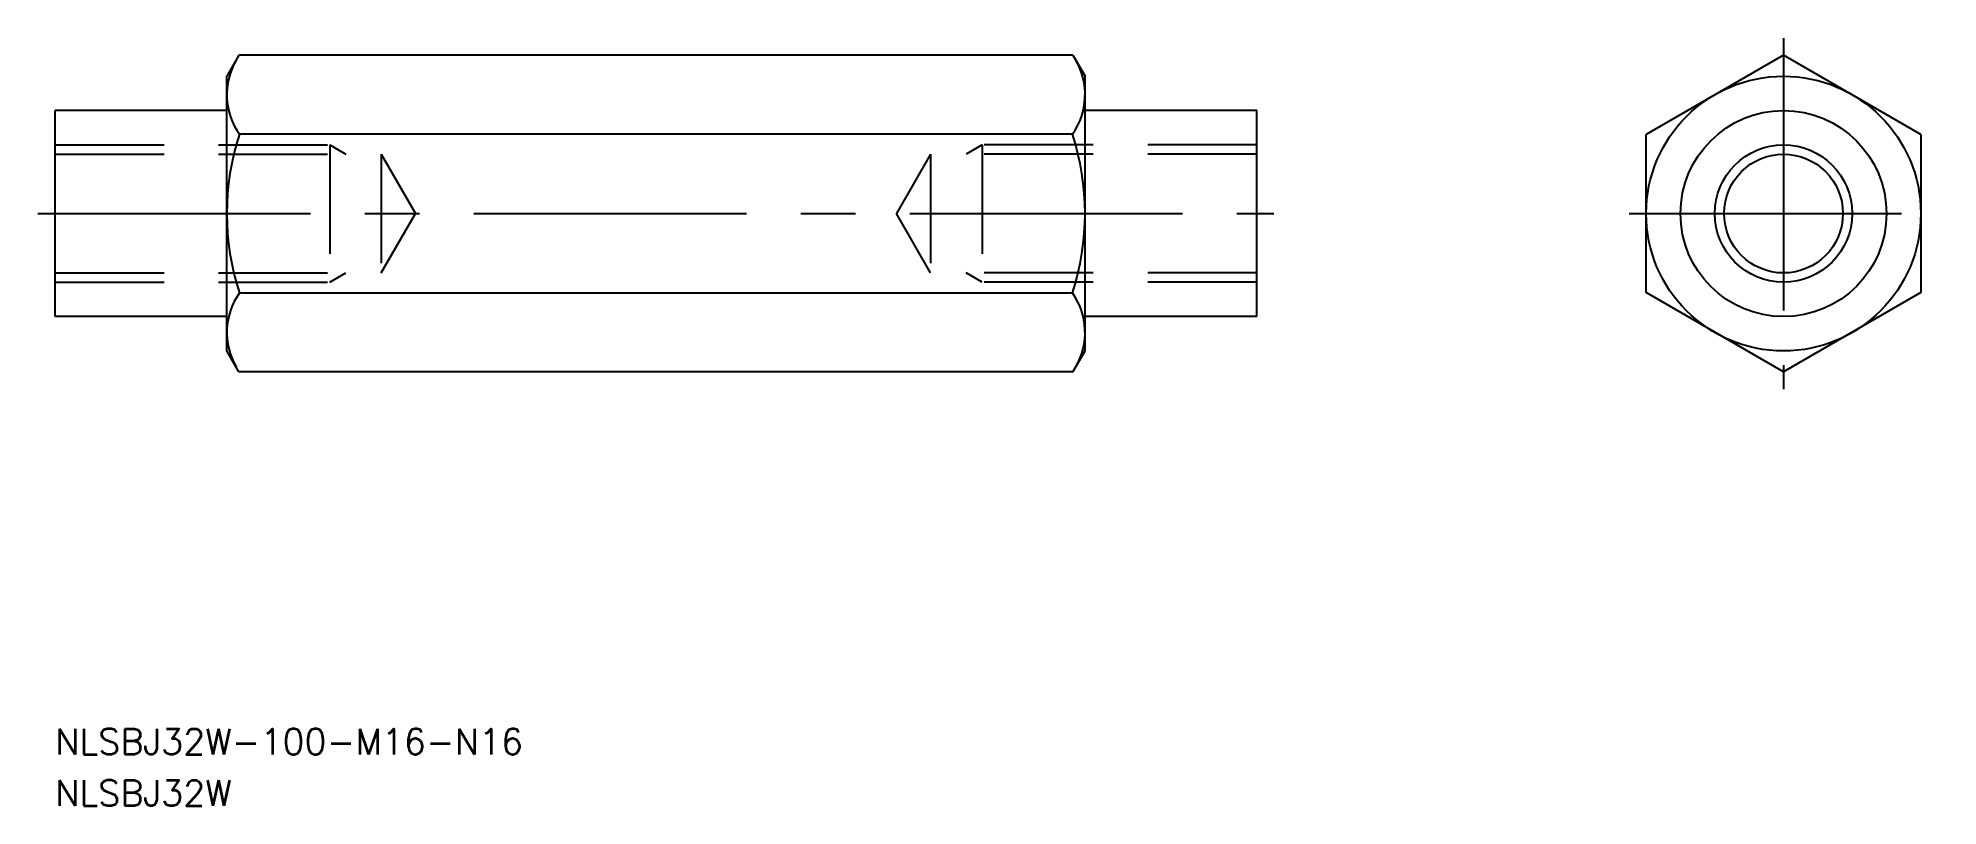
# Model space of a CAD drawing. Extents: x -2 to 219, y -69 to 20.
import ezdxf

# ---------------------------------------------------------------- set-up
doc = ezdxf.new("R2010")
doc.units = 0
doc.linetypes.add('CENTER', pattern=[50.8, 31.75, -6.35, 6.35, -6.35])
doc.linetypes.add('DASHED', pattern=[19.05, 12.7, -6.35])
doc.layers.get('0').update_dxf_attribs({"linetype": 'CONTINUOUS'})
doc.layers.add('CENTER', color=1, linetype='CONTINUOUS')
doc.styles.get("Standard").update_dxf_attribs({"font": 'txt.shx', "height": 3, "bigfont": 'bigfont.shx'})

# ---------------------------------------------------------------- blocks, each defined once
blk = doc.blocks.new('*U2')
at = {"color": 7, "linetype": 'CONTINUOUS'}
blk.add_text('NLSBJ32W-100-M16-N16', height=3, dxfattribs=at).set_placement((0, -63))
blk = doc.blocks.new('*U3')
at = {"color": 7, "linetype": 'CONTINUOUS'}
blk.add_text('NLSBJ32W', height=3, dxfattribs=at).set_placement((0, -69))

msp = doc.modelspace()

# ---------------------------------------------------------------- linework, layer by layer
at = {"color": 7, "linetype": 'CONTINUOUS'}
for p, q in [((21.41, 18.45), (20, 16)), ((118.59, 18.45), (21.41, 18.45)), ((118.59, 18.45), (120, 16)), ((201.38, 18.45), (185.38, 9.21)), ((217.38, 9.21), (201.38, 18.45)), ((20, -16), (20, 16)), ((120, -16), (120, 16)), ((0, -12), (0, 12)), ((20, 12), (0, 12)), ((140, 12), (120, 12)), ((140, -12), (140, 12)), ((118.53, 9.24), (21.47, 9.24)), ((185.38, -9.21), (185.38, 9.21)), ((217.38, 9.21), (217.38, -9.21)), ((21.47, -9.24), (118.53, -9.24)), ((201.38, -18.45), (185.38, -9.21)), ((217.38, -9.21), (201.38, -18.45)), ((20, -12), (0, -12)), ((140, -12), (120, -12)), ((21.41, -18.45), (20, -16)), ((118.59, -18.45), (120, -16)), ((118.59, -18.45), (21.41, -18.45))]:
    msp.add_line(p, q, dxfattribs=at)
at = {"color": 3, "linetype": 'DASHED'}
for p, q in [((0, 8), (32, 8)), ((0, 6.92), (38, 6.92)), ((32, 8), (32, -8)), ((32, 8), (33.87, 6.92)), ((38, 6.92), (38, -6.92)), ((38, 6.92), (41.99, 0)), ((102, 6.92), (98.01, 0)), ((102, 6.92), (102, -6.92)), ((140, 6.92), (102, 6.92)), ((108, 8), (106.13, 6.92)), ((108, 8), (108, -8)), ((140, 8), (108, 8)), ((38, -6.92), (41.99, 0)), ((102, -6.92), (98.01, 0)), ((0, -6.92), (38, -6.92)), ((0, -8), (32, -8)), ((32, -8), (33.87, -6.92)), ((140, -6.92), (102, -6.92)), ((108, -8), (106.13, -6.92)), ((140, -8), (108, -8))]:
    msp.add_line(p, q, dxfattribs=at)
at = {"color": 7, "linetype": 'CONTINUOUS'}
for radius in [16, 12, 6.92]:
    msp.add_circle((201.38, 0), radius, dxfattribs=at)
at = {"color": 3, "linetype": 'CONTINUOUS'}
msp.add_circle((201.38, 0), 8, dxfattribs=at)
at = {"color": 7, "linetype": 'CONTINUOUS'}
for centre, radius, start, end in [((28, 13.86), 8, 150, 215.2644), ((112, 13.86), 8, 324.7356, 30), ((49.8, 0), 29.8, 161.9403, 198.0597), ((90.2, 0), 29.8, 341.9403, 18.0597), ((28, -13.86), 8, 144.7356, 210), ((112, -13.86), 8, 330, 35.2644)]:
    msp.add_arc(centre, radius, start, end, dxfattribs=at)
at = {"layer": 'CENTER', "color": 1, "linetype": 'CENTER'}
for p, q in [((201.38, 20.45), (201.38, -20.45)), ((183.38, 0), (219.38, 0)), ((-2, 0), (142, 0))]:
    msp.add_line(p, q, dxfattribs=at)

# ---------------------------------------------------------------- block references
at = {"color": 7, "linetype": 'CONTINUOUS'}
for name in ['*U2', '*U3']:
    msp.add_blockref(name, (0, 0), dxfattribs=at)

doc.saveas('drawing.dxf')
